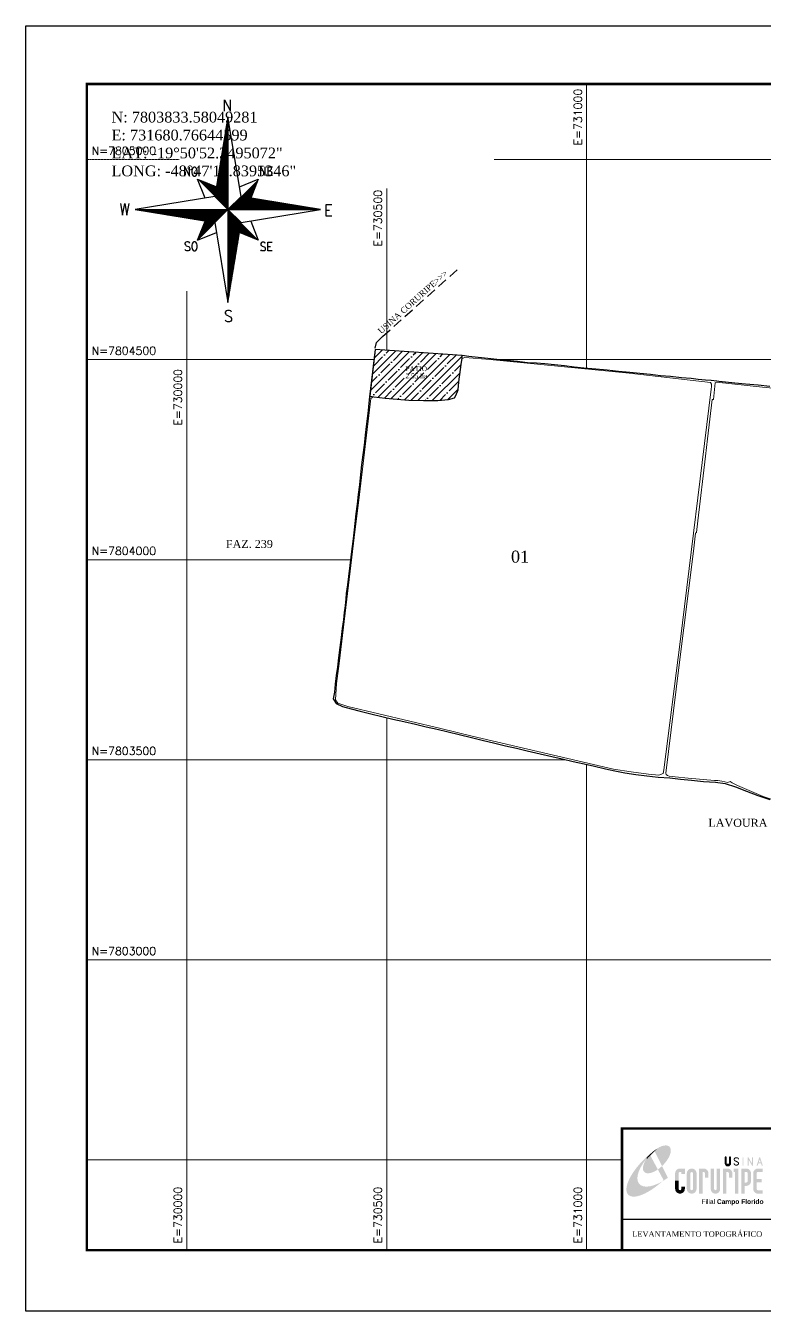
# Model space of a CAD drawing. Extents: x 729598 to 734142, y 7802122 to 7805334.
# Drawn here: x 729598 to 731447, y 7802122 to 7805334 of the extents above; entities that cross this region are included whole.
import ezdxf
from ezdxf.enums import TextEntityAlignment as Align

# ---------------------------------------------------------------- set-up
doc = ezdxf.new("R2010")
doc.units = 0
doc.linetypes.add('DASHED2', pattern=[0.375, 0.25, -0.125])
doc.layers.add('0114000559', color=1, linetype='Continuous', lineweight=25)
doc.layers.add('MALHA', color=8, linetype='Continuous', lineweight=9)
for name, color, linetype in [('0114000559001', 5, 'Continuous'), ('0114000559002', 5, 'Continuous'), ('FOLHA', 5, 'Continuous'), ('MARGEM', 5, 'Continuous'), ('NUMERAÇÕES', 7, 'Continuous'), ('PDF_SETA_NORTE', 3, 'Continuous')]:
    doc.layers.add(name, color=color, linetype=linetype)
doc.layers.add('NUMERAÇÕES DOS TALHÕES', color=7, linetype='Continuous', true_color=0xffffff)
doc.styles.add('AGROCAD', font='romans.shx')
doc.styles.add('AREAS', font='times.ttf')
doc.styles.add('ARIAL', font='arial.ttf')

# ---------------------------------------------------------------- blocks, each defined once
blk = doc.blocks.new('g')
at = {"layer": 'PDF_SETA_NORTE', "color": 7, "lineweight": 30}
for points in [[(1198.1, 4844.4), (1198.1, 4888.9), (1221.4, 4844.4), (1221.4, 4888.9)], [(1044.6, 4592.5), (1044.6, 4626.4), (1062.6, 4592.5), (1062.6, 4626.4)], [(1338.9, 4594.6), (1338.9, 4628.5), (1356.8, 4594.6), (1356.8, 4628.5)], [(1384.4, 4594.6), (1367.4, 4594.6), (1367.4, 4628.5), (1384.4, 4628.5)], [(1367.4, 4612.6), (1378, 4612.6)], [(793.8, 4485.6), (802.2, 4441.1), (810.7, 4485.6), (819.2, 4441.1), (827.6, 4485.6)], [(1615.1, 4436.9), (1592.9, 4436.9), (1592.9, 4481.4), (1615.1, 4481.4)], [(1592.9, 4460.2), (1606.6, 4460.2)], [(1063.7, 4332.1), (1060.5, 4335.3), (1057.3, 4336.4), (1052, 4336.4), (1047.8, 4335.3), (1044.6, 4332.1), (1044.6, 4329), (1046.7, 4324.7), (1047.8, 4323.7), (1049.9, 4321.5), (1058.4, 4318.4), (1060.5, 4317.3), (1062.6, 4315.2), (1063.7, 4312), (1063.7, 4306.7), (1060.5, 4303.6), (1057.3, 4302.5), (1052, 4302.5), (1047.8, 4303.6), (1044.6, 4306.7)], [(1356.8, 4330), (1354.7, 4334.2), (1350.5, 4335.3), (1345.2, 4335.3), (1342, 4334.2), (1338.9, 4330), (1338.9, 4326.8), (1339.9, 4323.7), (1342, 4322.6), (1344.1, 4320.5), (1352.6, 4317.3), (1354.7, 4316.3), (1355.8, 4314.1), (1356.8, 4311), (1356.8, 4305.7), (1354.7, 4302.5), (1350.5, 4301.4), (1345.2, 4301.4), (1342, 4302.5), (1338.9, 4305.7)], [(1383.3, 4301.4), (1366.4, 4301.4), (1366.4, 4335.3), (1383.3, 4335.3)], [(1366.4, 4319.4), (1377, 4319.4)], [(1225.6, 4064.3), (1222.4, 4068.6), (1217.1, 4070.7), (1209.7, 4070.7), (1204.4, 4068.6), (1201.3, 4064.3), (1201.3, 4060.1), (1203.4, 4055.9), (1204.4, 4053.8), (1208.7, 4051.6), (1218.2, 4047.4), (1222.4, 4045.3), (1223.5, 4043.2), (1225.6, 4038.9), (1225.6, 4032.6), (1222.4, 4028.4), (1217.1, 4026.2), (1209.7, 4026.2), (1204.4, 4028.4), (1201.3, 4032.6)]]:
    blk.add_lwpolyline(points, dxfattribs=at)
at = {"layer": 'PDF_SETA_NORTE', "lineweight": 25}
blk.add_lwpolyline([(1262.6, 4411.5), (1571.7, 4462.3), (1262.6, 4513.1), (1211.8, 4822.2), (1161, 4513.1), (850.9, 4462.3), (1161, 4411.5), (1211.8, 4101.4)], close=True, dxfattribs=at)
for points in [[(1205.5, 4786.2), (1211.8, 4792.5)], [(1206.6, 4790.4), (1211.8, 4795.7)], [(1207.6, 4797.8), (1211.8, 4802.1)], [(1207.6, 4794.7), (1211.8, 4798.9)], [(1208.7, 4805.2), (1211.8, 4808.4)], [(1208.7, 4802.1), (1211.8, 4805.2)], [(1209.7, 4809.5), (1211.8, 4811.6)], [(1210.8, 4816.9), (1211.8, 4817.9)], [(1210.8, 4813.7), (1211.8, 4814.8)], [(1211.8, 4822.2), (1211.8, 4462.3), (1211.8, 4101.4)], [(1211.8, 4821.1), (1211.8, 4821.1)], [(1196, 4729), (1211.8, 4744.9)], [(1197, 4733.3), (1211.8, 4748.1)], [(1198.1, 4740.7), (1211.8, 4754.4)], [(1198.1, 4737.5), (1211.8, 4751.3)], [(1199.1, 4748.1), (1211.8, 4760.8)], [(1199.1, 4744.9), (1211.8, 4757.6)], [(1200.2, 4752.3), (1211.8, 4764)], [(1201.3, 4759.7), (1211.8, 4770.3)], [(1201.3, 4756.6), (1211.8, 4767.1)], [(1202.3, 4767.1), (1211.8, 4776.7)], [(1202.3, 4764), (1211.8, 4773.5)], [(1203.4, 4771.4), (1211.8, 4779.8)], [(1204.4, 4778.8), (1211.8, 4786.2)], [(1204.4, 4775.6), (1211.8, 4783)], [(1205.5, 4783), (1211.8, 4789.4)], [(1186.4, 4668.7), (1211.8, 4694.1)], [(1187.5, 4676.1), (1211.8, 4700.5)], [(1187.5, 4671.9), (1211.8, 4697.3)], [(1188.6, 4683.5), (1211.8, 4706.8)], [(1188.6, 4680.4), (1211.8, 4703.6)], [(1189.6, 4687.8), (1211.8, 4710)], [(1190.7, 4695.2), (1211.8, 4716.3)], [(1190.7, 4690.9), (1211.8, 4713.2)], [(1191.7, 4702.6), (1211.8, 4722.7)], [(1191.7, 4699.4), (1211.8, 4719.5)], [(1192.8, 4706.8), (1211.8, 4725.9)], [(1193.9, 4714.2), (1211.8, 4732.2)], [(1193.9, 4710), (1211.8, 4729)], [(1194.9, 4721.6), (1211.8, 4738.6)], [(1194.9, 4718.5), (1211.8, 4735.4)], [(1196, 4725.9), (1211.8, 4741.7)], [(1176.9, 4611.6), (1211.8, 4646.5)], [(1176.9, 4607.3), (1211.8, 4643.3)], [(1178, 4619), (1211.8, 4652.8)], [(1178, 4614.7), (1211.8, 4649.7)], [(1179, 4626.4), (1211.8, 4659.2)], [(1179, 4623.2), (1211.8, 4656)], [(1180.1, 4630.6), (1211.8, 4662.4)], [(1181.2, 4638), (1211.8, 4668.7)], [(1181.2, 4633.8), (1211.8, 4665.5)], [(1182.2, 4645.4), (1211.8, 4675.1)], [(1182.2, 4642.2), (1211.8, 4671.9)], [(1183.3, 4649.7), (1211.8, 4678.2)], [(1184.3, 4657.1), (1211.8, 4684.6)], [(1184.3, 4652.8), (1211.8, 4681.4)], [(1185.4, 4664.5), (1211.8, 4690.9)], [(1185.4, 4661.3), (1211.8, 4687.8)], [(1165.3, 4551.2), (1167.4, 4550.2), (1211.8, 4594.6)], [(1167.4, 4554.4), (1211.8, 4597.8)], [(1168.4, 4561.8), (1211.8, 4604.1)], [(1168.4, 4557.6), (1211.8, 4601)], [(1169.5, 4565), (1211.8, 4607.3)], [(1170.6, 4573.5), (1211.8, 4613.7)], [(1170.6, 4569.2), (1211.8, 4610.5)], [(1171.6, 4580.9), (1211.8, 4620)], [(1171.6, 4576.6), (1211.8, 4616.8)], [(1172.7, 4584), (1211.8, 4624.3)], [(1173.7, 4592.5), (1211.8, 4630.6)], [(1173.7, 4588.3), (1211.8, 4627.4)], [(1174.8, 4599.9), (1211.8, 4637)], [(1174.8, 4595.7), (1211.8, 4633.8)], [(1175.9, 4604.1), (1211.8, 4640.1)], [(1122.9, 4506.8), (1093.3, 4579.8), (1167.4, 4550.2)], [(1098.6, 4577.7), (1161, 4515.2)], [(1103.9, 4575.6), (1162.1, 4518.4)], [(1109.2, 4573.5), (1162.1, 4520.5)], [(1114.5, 4572.4), (1162.1, 4523.7), (1211.8, 4572.4)], [(1119.8, 4570.3), (1163.2, 4525.8)], [(1124, 4568.2), (1163.2, 4529)], [(1129.3, 4566), (1164.2, 4531.1), (1211.8, 4578.7)], [(1134.6, 4563.9), (1164.2, 4534.3)], [(1139.9, 4561.8), (1164.2, 4536.4)], [(1145.2, 4559.7), (1165.3, 4539.6)], [(1150.5, 4557.6), (1165.3, 4541.7)], [(1155.7, 4555.5), (1166.3, 4544.9)], [(1160, 4553.3), (1166.3, 4547)], [(1161, 4516.3), (1211.8, 4566)], [(1161, 4411.5), (1211.8, 4462.3), (1161, 4513.1), (1211.8, 4562.9)], [(1162.1, 4519.5), (1211.8, 4569.2)], [(1163.2, 4526.9), (1211.8, 4575.6)], [(1163.2, 4511), (1211.8, 4559.7)], [(1164.2, 4535.3), (1211.8, 4581.9)], [(1164.2, 4509.9), (1211.8, 4556.5)], [(1165.3, 4542.8), (1211.8, 4588.3)], [(1165.3, 4538.5), (1211.8, 4585.1)], [(1166.3, 4545.9), (1211.8, 4591.4)], [(1166.3, 4507.8), (1211.8, 4553.3)], [(1167.4, 4506.8), (1211.8, 4550.2)], [(1169.5, 4504.7), (1211.8, 4547)], [(1170.6, 4502.5), (1211.8, 4543.8)], [(1256.3, 4550.2), (1329.3, 4579.8), (1300.8, 4506.8)], [(1328.3, 4575.6), (1264.8, 4512.1)], [(1326.2, 4570.3), (1267.9, 4512.1)], [(1324, 4565), (1270.1, 4512.1)], [(1321.9, 4559.7), (1273.2, 4511)], [(1319.8, 4554.4), (1275.4, 4511)], [(1317.7, 4549.1), (1278.5, 4509.9)], [(1315.6, 4543.8), (1280.6, 4509.9)], [(1172.7, 4501.5), (1211.8, 4540.6)], [(1173.7, 4499.4), (1211.8, 4537.5)], [(1175.9, 4498.3), (1211.8, 4534.3)], [(1176.9, 4496.2), (1211.8, 4531.1)], [(1179, 4495.1), (1211.8, 4527.9)], [(1180.1, 4493), (1211.8, 4524.8)], [(1182.2, 4492), (1211.8, 4521.6)], [(1183.3, 4489.8), (1211.8, 4518.4)], [(1185.4, 4488.8), (1211.8, 4515.2)], [(1186.4, 4486.7), (1211.8, 4512.1)], [(1188.6, 4485.6), (1211.8, 4508.9)], [(1189.6, 4483.5), (1211.8, 4505.7)], [(1191.7, 4482.4), (1211.8, 4502.5)], [(1192.8, 4480.3), (1211.8, 4499.4)], [(1194.9, 4479.3), (1211.8, 4496.2)], [(1196, 4477.1), (1211.8, 4493)], [(1262.6, 4513.1), (1211.8, 4462.3), (1262.6, 4411.5)], [(1212.9, 4462.3), (1263.7, 4513.1)], [(1216.1, 4462.3), (1265.8, 4512.1)], [(1219.3, 4462.3), (1269, 4512.1)], [(1222.4, 4462.3), (1271.1, 4511)], [(1225.6, 4462.3), (1274.3, 4511)], [(1228.8, 4462.3), (1277.5, 4511)], [(1232, 4462.3), (1279.6, 4509.9)], [(1235.1, 4462.3), (1282.8, 4509.9)], [(1238.3, 4462.3), (1284.9, 4508.9)], [(1241.5, 4462.3), (1288.1, 4508.9)], [(1244.7, 4462.3), (1291.2, 4508.9)], [(1247.8, 4462.3), (1293.3, 4507.8)], [(1251, 4462.3), (1296.5, 4507.8)], [(1254.2, 4462.3), (1298.6, 4506.8)], [(1257.4, 4462.3), (1301.8, 4506.8)], [(1260.5, 4462.3), (1303.9, 4505.7)], [(1263.7, 4462.3), (1307.1, 4505.7)], [(1266.9, 4462.3), (1310.3, 4505.7)], [(1270.1, 4462.3), (1312.4, 4504.7)], [(1273.2, 4462.3), (1315.6, 4504.7)], [(1276.4, 4462.3), (1317.7, 4503.6)], [(1279.6, 4462.3), (1320.9, 4503.6)], [(1282.8, 4462.3), (1324, 4502.5)], [(1313.5, 4539.6), (1283.8, 4509.9)], [(1311.3, 4534.3), (1285.9, 4508.9)], [(1285.9, 4462.3), (1326.2, 4502.5)], [(1309.2, 4529), (1289.1, 4508.9)], [(1289.1, 4462.3), (1329.3, 4502.5)], [(1307.1, 4523.7), (1291.2, 4507.8)], [(1292.3, 4462.3), (1331.4, 4501.5)], [(1305, 4518.4), (1294.4, 4507.8)], [(1295.5, 4462.3), (1334.6, 4501.5)], [(1302.9, 4513.1), (1297.6, 4507.8)], [(1298.6, 4462.3), (1336.7, 4500.4)], [(1300.8, 4507.8), (1299.7, 4506.8)], [(1301.8, 4462.3), (1339.9, 4500.4)], [(1305, 4462.3), (1343.1, 4499.4)], [(1308.2, 4462.3), (1345.2, 4499.4)], [(1311.3, 4462.3), (1348.4, 4499.4)], [(1314.5, 4462.3), (1350.5, 4498.3)], [(1317.7, 4462.3), (1353.7, 4498.3)], [(1320.9, 4462.3), (1356.8, 4497.2)], [(1324, 4462.3), (1359, 4497.2)], [(1327.2, 4462.3), (1362.1, 4496.2)], [(1330.4, 4462.3), (1364.3, 4496.2)], [(1333.6, 4462.3), (1367.4, 4496.2)], [(1336.7, 4462.3), (1369.6, 4495.1)], [(1339.9, 4462.3), (1372.7, 4495.1)], [(1343.1, 4462.3), (1375.9, 4494.1)], [(1346.3, 4462.3), (1378, 4494.1)], [(1349.4, 4462.3), (1381.2, 4493)], [(1352.6, 4462.3), (1383.3, 4493)], [(1355.8, 4462.3), (1386.5, 4493)], [(850.9, 4462.3), (1571.7, 4462.3)], [(852, 4462.3), (853, 4462.3)], [(855.2, 4461.3), (856.2, 4462.3)], [(858.3, 4461.3), (859.4, 4462.3)], [(860.4, 4460.2), (862.6, 4462.3)], [(863.6, 4460.2), (865.7, 4462.3)], [(865.7, 4459.1), (868.9, 4462.3)], [(868.9, 4459.1), (872.1, 4462.3)], [(872.1, 4459.1), (875.3, 4462.3)], [(874.2, 4458.1), (878.4, 4462.3)], [(877.4, 4458.1), (881.6, 4462.3)], [(879.5, 4457), (884.8, 4462.3)], [(882.7, 4457), (888, 4462.3)], [(884.8, 4456), (891.1, 4462.3)], [(888, 4456), (894.3, 4462.3)], [(891.1, 4456), (897.5, 4462.3)], [(893.3, 4454.9), (900.7, 4462.3)], [(896.4, 4454.9), (903.8, 4462.3)], [(898.6, 4453.8), (907, 4462.3)], [(901.7, 4453.8), (910.2, 4462.3)], [(904.9, 4452.8), (913.4, 4462.3)], [(907, 4452.8), (916.5, 4462.3)], [(910.2, 4452.8), (919.7, 4462.3)], [(912.3, 4451.7), (922.9, 4462.3)], [(915.5, 4451.7), (926.1, 4462.3)], [(917.6, 4450.7), (929.2, 4462.3)], [(920.8, 4450.7), (932.4, 4462.3)], [(924, 4449.6), (935.6, 4462.3)], [(926.1, 4449.6), (938.8, 4462.3)], [(929.2, 4449.6), (941.9, 4462.3)], [(931.4, 4448.6), (945.1, 4462.3)], [(934.5, 4448.6), (948.3, 4462.3)], [(937.7, 4447.5), (951.5, 4462.3)], [(939.8, 4447.5), (954.6, 4462.3)], [(943, 4447.5), (957.8, 4462.3)], [(945.1, 4446.4), (961, 4462.3)], [(948.3, 4446.4), (964.2, 4462.3)], [(950.4, 4445.4), (967.3, 4462.3)], [(953.6, 4445.4), (970.5, 4462.3)], [(956.8, 4444.3), (973.7, 4462.3)], [(958.9, 4444.3), (976.9, 4462.3)], [(962.1, 4444.3), (980.1, 4462.3)], [(964.2, 4443.3), (983.2, 4462.3)], [(967.3, 4443.3), (986.4, 4462.3)], [(970.5, 4442.2), (989.6, 4462.3)], [(972.6, 4442.2), (992.8, 4462.3)], [(975.8, 4441.1), (995.9, 4462.3)], [(977.9, 4441.1), (999.1, 4462.3)], [(981.1, 4441.1), (1002.3, 4462.3)], [(983.2, 4440.1), (1005.5, 4462.3)], [(986.4, 4440.1), (1008.6, 4462.3)], [(989.6, 4439), (1011.8, 4462.3)], [(991.7, 4439), (1015, 4462.3)], [(994.9, 4438), (1018.2, 4462.3)], [(997, 4438), (1021.3, 4462.3)], [(1000.2, 4438), (1024.5, 4462.3)], [(1003.3, 4436.9), (1027.7, 4462.3)], [(1005.5, 4436.9), (1030.9, 4462.3)], [(1008.6, 4435.9), (1034, 4462.3)], [(1010.7, 4435.9), (1037.2, 4462.3)], [(1013.9, 4434.8), (1040.4, 4462.3)], [(1016, 4434.8), (1043.6, 4462.3)], [(1019.2, 4434.8), (1046.7, 4462.3)], [(1022.4, 4433.7), (1049.9, 4462.3)], [(1024.5, 4433.7), (1053.1, 4462.3)], [(1027.7, 4432.7), (1056.3, 4462.3)], [(1029.8, 4432.7), (1059.4, 4462.3)], [(1033, 4431.6), (1062.6, 4462.3)], [(1036.1, 4431.6), (1065.8, 4462.3)], [(1038.3, 4431.6), (1069, 4462.3)], [(1041.4, 4430.6), (1072.1, 4462.3)], [(1043.6, 4430.6), (1075.3, 4462.3)], [(1046.7, 4429.5), (1078.5, 4462.3)], [(1048.8, 4429.5), (1081.7, 4462.3)], [(1052, 4428.4), (1084.8, 4462.3)], [(1055.2, 4428.4), (1088, 4462.3)], [(1057.3, 4428.4), (1091.2, 4462.3)], [(1060.5, 4427.4), (1094.4, 4462.3)], [(1062.6, 4427.4), (1097.5, 4462.3)], [(1065.8, 4426.3), (1100.7, 4462.3)], [(1069, 4426.3), (1103.9, 4462.3)], [(1071.1, 4426.3), (1107.1, 4462.3)], [(1074.2, 4425.3), (1110.2, 4462.3)], [(1076.4, 4425.3), (1113.4, 4462.3)], [(1079.5, 4424.2), (1116.6, 4462.3)], [(1081.7, 4424.2), (1119.8, 4462.3)], [(1084.8, 4423.2), (1122.9, 4462.3)], [(1088, 4423.2), (1126.1, 4462.3)], [(1090.1, 4423.2), (1129.3, 4462.3)], [(1093.3, 4422.1), (1132.5, 4462.3)], [(1211.8, 4462.3), (1093.3, 4343.8), (1122.9, 4416.8), (1168.4, 4462.3)], [(1095.4, 4422.1), (1135.6, 4462.3)], [(1097.5, 4354.4), (1155.7, 4411.5), (1206.6, 4462.3)], [(1098.6, 4421), (1138.8, 4462.3)], [(1101.8, 4421), (1142, 4462.3)], [(1101.8, 4363.9), (1150.5, 4412.6), (1200.2, 4462.3)], [(1103.9, 4420), (1145.2, 4462.3)], [(1103.9, 4369.2), (1147.3, 4413.6), (1197, 4462.3)], [(1106, 4374.5), (1145.2, 4413.6), (1193.9, 4462.3)], [(1107.1, 4420), (1148.3, 4462.3)], [(1108.1, 4379.8), (1142, 4413.6), (1190.7, 4462.3)], [(1109.2, 4420), (1151.5, 4462.3)], [(1110.2, 4385.1), (1139.9, 4414.7), (1187.5, 4462.3)], [(1112.4, 4418.9), (1154.7, 4462.3)], [(1112.4, 4390.3), (1136.7, 4414.7), (1184.3, 4462.3)], [(1114.5, 4418.9), (1157.9, 4462.3)], [(1114.5, 4395.6), (1134.6, 4415.7), (1181.2, 4462.3)], [(1116.6, 4399.9), (1131.4, 4415.7), (1178, 4462.3)], [(1117.6, 4417.9), (1161, 4462.3)], [(1120.8, 4417.9), (1164.2, 4462.3)], [(1120.8, 4410.5), (1126.1, 4416.8), (1171.6, 4462.3)], [(1128.2, 4416.8), (1174.8, 4462.3)], [(1153.6, 4412.6), (1203.4, 4462.3)], [(1158.9, 4411.5), (1209.7, 4462.3)], [(1198.1, 4476.1), (1211.8, 4489.8)], [(1199.1, 4474), (1211.8, 4486.7)], [(1201.3, 4472.9), (1211.8, 4483.5)], [(1202.3, 4470.8), (1211.8, 4480.3)], [(1204.4, 4469.7), (1211.8, 4477.1)], [(1205.5, 4467.6), (1211.8, 4474)], [(1207.6, 4466.5), (1211.8, 4470.8)], [(1208.7, 4464.4), (1211.8, 4467.6)], [(1210.8, 4463.4), (1211.8, 4464.4)], [(1211.8, 4461.3), (1211.8, 4461.3)], [(1211.8, 4458.1), (1214, 4460.2)], [(1211.8, 4454.9), (1215, 4458.1)], [(1211.8, 4451.7), (1217.1, 4457)], [(1211.8, 4448.6), (1218.2, 4454.9)], [(1211.8, 4445.4), (1220.3, 4453.8)], [(1211.8, 4442.2), (1221.4, 4451.7)], [(1211.8, 4439), (1223.5, 4450.7)], [(1211.8, 4435.9), (1224.5, 4448.6)], [(1211.8, 4432.7), (1226.7, 4447.5)], [(1211.8, 4429.5), (1227.7, 4445.4)], [(1211.8, 4426.3), (1229.8, 4444.3)], [(1359, 4462.3), (1389.7, 4492)], [(1362.1, 4462.3), (1391.8, 4492)], [(1365.3, 4462.3), (1395, 4490.9)], [(1368.5, 4462.3), (1397.1, 4490.9)], [(1371.7, 4462.3), (1400.2, 4489.8)], [(1374.8, 4462.3), (1402.4, 4489.8)], [(1378, 4462.3), (1405.5, 4489.8)], [(1381.2, 4462.3), (1408.7, 4488.8)], [(1384.4, 4462.3), (1410.8, 4488.8)], [(1387.5, 4462.3), (1414, 4487.7)], [(1390.7, 4462.3), (1416.1, 4487.7)], [(1393.9, 4462.3), (1419.3, 4487.7)], [(1397.1, 4462.3), (1422.5, 4486.7)], [(1400.2, 4462.3), (1424.6, 4486.7)], [(1403.4, 4462.3), (1427.8, 4485.6)], [(1406.6, 4462.3), (1429.9, 4485.6)], [(1409.8, 4462.3), (1433.1, 4484.5)], [(1412.9, 4462.3), (1435.2, 4484.5)], [(1416.1, 4462.3), (1438.3, 4484.5)], [(1419.3, 4462.3), (1441.5, 4483.5)], [(1422.5, 4462.3), (1443.6, 4483.5)], [(1425.6, 4462.3), (1446.8, 4482.4)], [(1428.8, 4462.3), (1448.9, 4482.4)], [(1432, 4462.3), (1452.1, 4481.4)], [(1435.2, 4462.3), (1455.3, 4481.4)], [(1438.3, 4462.3), (1457.4, 4481.4)], [(1441.5, 4462.3), (1460.6, 4480.3)], [(1444.7, 4462.3), (1462.7, 4480.3)], [(1447.9, 4462.3), (1465.9, 4479.3)], [(1451, 4462.3), (1468, 4479.3)], [(1454.2, 4462.3), (1471.2, 4478.2)], [(1457.4, 4462.3), (1474.3, 4478.2)], [(1460.6, 4462.3), (1476.5, 4478.2)], [(1463.7, 4462.3), (1479.6, 4477.1)], [(1466.9, 4462.3), (1481.7, 4477.1)], [(1470.1, 4462.3), (1484.9, 4476.1)], [(1473.3, 4462.3), (1488.1, 4476.1)], [(1476.5, 4462.3), (1490.2, 4475)], [(1479.6, 4462.3), (1493.4, 4475)], [(1482.8, 4462.3), (1495.5, 4475)], [(1486, 4462.3), (1498.7, 4474)], [(1489.2, 4462.3), (1500.8, 4474)], [(1492.3, 4462.3), (1504, 4472.9)], [(1495.5, 4462.3), (1507.1, 4472.9)], [(1498.7, 4462.3), (1509.3, 4471.8)], [(1501.9, 4462.3), (1512.4, 4471.8)], [(1505, 4462.3), (1514.6, 4471.8)], [(1508.2, 4462.3), (1517.7, 4470.8)], [(1512.4, 4462.3), (1520.9, 4470.8)], [(1515.6, 4462.3), (1523, 4469.7)], [(1518.8, 4462.3), (1526.2, 4469.7)], [(1522, 4462.3), (1528.3, 4468.7)], [(1525.1, 4462.3), (1531.5, 4468.7)], [(1528.3, 4462.3), (1533.6, 4468.7)], [(1531.5, 4462.3), (1536.8, 4467.6)], [(1534.7, 4462.3), (1540, 4467.6)], [(1537.8, 4462.3), (1542.1, 4466.5)], [(1541, 4462.3), (1545.2, 4466.5)], [(1544.2, 4462.3), (1547.4, 4466.5)], [(1547.4, 4462.3), (1550.5, 4465.5)], [(1550.5, 4462.3), (1553.7, 4465.5)], [(1553.7, 4462.3), (1555.8, 4464.4)], [(1556.9, 4462.3), (1559, 4464.4)], [(1560.1, 4462.3), (1561.1, 4463.4)], [(1563.2, 4462.3), (1564.3, 4463.4)], [(1566.4, 4462.3), (1566.4, 4463.4)], [(1569.6, 4462.3), (1569.6, 4462.3)], [(1095.4, 4349.1), (1157.9, 4411.5)], [(1099.7, 4359.6), (1152.6, 4412.6)], [(1118.7, 4405.2), (1129.3, 4415.7)], [(1122.9, 4415.7), (1124, 4416.8)], [(1211.8, 4423.2), (1230.9, 4442.2)], [(1211.8, 4420), (1233, 4441.1)], [(1211.8, 4416.8), (1234.1, 4439)], [(1211.8, 4413.6), (1236.2, 4438)], [(1211.8, 4410.5), (1237.2, 4435.9)], [(1211.8, 4407.3), (1239.4, 4434.8)], [(1211.8, 4404.1), (1240.4, 4432.7)], [(1211.8, 4400.9), (1242.5, 4431.6)], [(1211.8, 4397.8), (1243.6, 4429.5)], [(1211.8, 4394.6), (1245.7, 4428.4)], [(1211.8, 4391.4), (1246.8, 4426.3)], [(1211.8, 4388.2), (1248.9, 4425.3)], [(1211.8, 4385.1), (1249.9, 4423.2)], [(1211.8, 4381.9), (1252.1, 4422.1)], [(1211.8, 4378.7), (1253.1, 4420)], [(1211.8, 4375.5), (1255.2, 4418.9)], [(1211.8, 4372.4), (1256.3, 4416.8)], [(1211.8, 4369.2), (1258.4, 4415.7)], [(1211.8, 4366), (1259.5, 4413.6)], [(1211.8, 4362.8), (1261.6, 4412.6)], [(1211.8, 4359.6), (1262.6, 4410.5)], [(1211.8, 4356.5), (1261.6, 4406.2), (1319.8, 4348)], [(1211.8, 4353.3), (1261.6, 4403), (1314.5, 4350.1)], [(1211.8, 4350.1), (1260.5, 4398.8)], [(1211.8, 4346.9), (1260.5, 4394.6)], [(1300.8, 4416.8), (1329.3, 4343.8), (1256.3, 4373.4)], [(1309.2, 4352.2), (1260.5, 4400.9)], [(1303.9, 4354.4), (1260.5, 4397.8)], [(1299.7, 4356.5), (1260.5, 4395.6)], [(1325.1, 4345.9), (1262.6, 4408.3)], [(1093.3, 4343.8), (1167.4, 4373.4)], [(1211.8, 4343.8), (1259.5, 4391.4)], [(1211.8, 4340.6), (1258.4, 4387.2), (1283.8, 4362.8)], [(1211.8, 4337.4), (1258.4, 4384)], [(1211.8, 4334.2), (1257.4, 4379.8), (1267.9, 4369.2)], [(1211.8, 4331.1), (1257.4, 4375.5)], [(1211.8, 4327.9), (1256.3, 4372.4)], [(1211.8, 4324.7), (1255.2, 4368.1)], [(1211.8, 4321.5), (1255.2, 4364.9)], [(1211.8, 4318.4), (1254.2, 4360.7)], [(1211.8, 4315.2), (1254.2, 4356.5)], [(1211.8, 4312), (1253.1, 4353.3)], [(1211.8, 4308.8), (1252.1, 4349.1)], [(1211.8, 4305.7), (1252.1, 4345.9)], [(1258.4, 4372.4), (1256.3, 4374.5)], [(1262.6, 4370.2), (1257.4, 4376.6)], [(1278.5, 4364.9), (1258.4, 4385.1)], [(1273.2, 4367.1), (1258.4, 4381.9)], [(1294.4, 4358.6), (1259.5, 4392.5)], [(1289.1, 4360.7), (1259.5, 4390.3)], [(1211.8, 4302.5), (1251, 4341.7)], [(1211.8, 4299.3), (1251, 4337.4)], [(1211.8, 4296.1), (1249.9, 4334.2)], [(1211.8, 4293), (1249.9, 4330)], [(1211.8, 4289.8), (1248.9, 4325.8)], [(1211.8, 4286.6), (1247.8, 4322.6)], [(1211.8, 4283.4), (1247.8, 4318.4)], [(1211.8, 4280.3), (1246.8, 4315.2)], [(1211.8, 4277.1), (1246.8, 4311)], [(1211.8, 4272.9), (1245.7, 4306.7)], [(1211.8, 4269.7), (1244.7, 4303.6)], [(1211.8, 4266.5), (1244.7, 4299.3)], [(1211.8, 4263.3), (1243.6, 4296.1)], [(1211.8, 4260.2), (1243.6, 4291.9)], [(1211.8, 4257), (1242.5, 4287.7)], [(1211.8, 4253.8), (1241.5, 4284.5)], [(1211.8, 4250.6), (1241.5, 4280.3)], [(1211.8, 4247.5), (1240.4, 4277.1)], [(1211.8, 4244.3), (1240.4, 4272.9)], [(1211.8, 4241.1), (1239.4, 4268.6)], [(1211.8, 4237.9), (1238.3, 4265.4)], [(1211.8, 4234.8), (1238.3, 4261.2)], [(1211.8, 4231.6), (1237.2, 4258)], [(1211.8, 4228.4), (1237.2, 4253.8)], [(1211.8, 4225.2), (1236.2, 4249.6)], [(1211.8, 4222.1), (1235.1, 4246.4)], [(1211.8, 4218.9), (1235.1, 4242.2)], [(1211.8, 4215.7), (1234.1, 4239)], [(1211.8, 4212.5), (1234.1, 4234.8)], [(1211.8, 4209.4), (1233, 4230.5)], [(1211.8, 4206.2), (1232, 4227.3)], [(1211.8, 4203), (1232, 4223.1)], [(1211.8, 4199.8), (1230.9, 4219.9)], [(1211.8, 4196.7), (1230.9, 4215.7)], [(1211.8, 4193.5), (1229.8, 4211.5)], [(1211.8, 4190.3), (1229.8, 4208.3)], [(1211.8, 4187.1), (1228.8, 4204.1)], [(1211.8, 4184), (1227.7, 4200.9)], [(1211.8, 4180.8), (1227.7, 4196.7)], [(1211.8, 4177.6), (1226.7, 4192.4)], [(1211.8, 4174.4), (1226.7, 4189.2)], [(1211.8, 4171.2), (1225.6, 4185)], [(1211.8, 4168.1), (1224.5, 4181.8)], [(1211.8, 4164.9), (1224.5, 4177.6)], [(1211.8, 4161.7), (1223.5, 4173.4)], [(1211.8, 4158.5), (1223.5, 4170.2)], [(1211.8, 4155.4), (1222.4, 4166)], [(1211.8, 4152.2), (1221.4, 4162.8)], [(1211.8, 4149), (1221.4, 4158.5)], [(1211.8, 4145.8), (1220.3, 4154.3)], [(1211.8, 4142.7), (1220.3, 4151.1)], [(1211.8, 4139.5), (1219.3, 4146.9)], [(1211.8, 4136.3), (1218.2, 4143.7)], [(1211.8, 4133.1), (1218.2, 4139.5)], [(1211.8, 4130), (1217.1, 4135.3)], [(1211.8, 4126.8), (1217.1, 4132.1)], [(1211.8, 4123.6), (1216.1, 4127.9)], [(1211.8, 4120.4), (1215, 4124.7)], [(1211.8, 4117.3), (1215, 4120.4)], [(1211.8, 4114.1), (1214, 4116.2)], [(1211.8, 4110.9), (1214, 4113)], [(1211.8, 4107.7), (1212.9, 4108.8)], [(1211.8, 4104.6), (1211.8, 4105.6)]]:
    blk.add_lwpolyline(points, dxfattribs=at)
at = {"layer": 'PDF_SETA_NORTE', "color": 7, "lineweight": 30}
for points in [[(1079.5, 4626.4), (1076.4, 4624.3), (1074.2, 4621.1), (1073.2, 4617.9), (1071.1, 4613.7), (1071.1, 4605.2), (1073.2, 4599.9), (1074.2, 4596.7), (1076.4, 4593.6), (1079.5, 4592.5), (1084.8, 4592.5), (1087, 4593.6), (1090.1, 4596.7), (1091.2, 4599.9), (1092.2, 4605.2), (1092.2, 4613.7), (1091.2, 4617.9), (1090.1, 4621.1), (1087, 4624.3), (1084.8, 4626.4)], [(1079.5, 4336.4), (1076.4, 4335.3), (1074.2, 4332.1), (1072.1, 4329), (1071.1, 4323.7), (1071.1, 4315.2), (1072.1, 4311), (1074.2, 4306.7), (1076.4, 4303.6), (1079.5, 4302.5), (1084.8, 4302.5), (1087, 4303.6), (1090.1, 4306.7), (1091.2, 4311), (1092.2, 4315.2), (1092.2, 4323.7), (1091.2, 4329), (1090.1, 4332.1), (1087, 4335.3), (1084.8, 4336.4)]]:
    blk.add_lwpolyline(points, close=True, dxfattribs=at)
blk = doc.blocks.new('A$C78F83FB3')
at = {"layer": 'MARGEM'}
h = blk.add_hatch(color=20, dxfattribs=at)
edge = h.paths.add_edge_path()
edge.add_ellipse((19.49, 23.77), major_axis=(-6.68, -6.67), ratio=0.469426, start_angle=292.73277, end_angle=601.25787)
edge.add_ellipse((22.83, 22.05), major_axis=(12.64, 11.29), ratio=0.457614, start_angle=79.90686, end_angle=107.91393)
edge = h.paths.add_edge_path()
edge.add_ellipse((18.28, 18.7), major_axis=(13.95, 13.59), ratio=0.386848, start_angle=63.96117, end_angle=264.59932)
edge.add_ellipse((22.83, 22.05), major_axis=(12.64, 11.29), ratio=0.457614, start_angle=107.91393, end_angle=245.11815, ccw=False)
edge.add_ellipse((19.49, 23.77), major_axis=(-6.68, -6.67), ratio=0.469426, start_angle=241.25787, end_angle=292.73277, ccw=False)
for color, points in [(20, [(15.46, 26.12), (14.17, 24.81), (14.06, 24.24), (14.39, 23.97), (14.67, 24.54), (19.47, 29.32), (18.48, 28.66), (17.31, 27.78)]), (7, [(58.42, 24.9), (57.9, 24.9), (57.9, 21.73, -0.414214), (57.15, 20.98), (56.84, 20.98, -0.414214), (56.09, 21.73), (56.09, 24.9), (55.57, 24.9), (55.57, 21.73, 0.414214), (56.84, 20.46), (57.15, 20.46, 0.414214), (58.42, 21.73)]), (7, [(61.7, 24.9), (61.23, 24.9, 0.396318), (60.04, 23.78), (60.04, 23.72, 0.151912), (60.39, 22.97), (60.46, 22.92), (62.18, 22), (62.85, 21.83, 0.12407), (62.51, 22.42), (60.75, 23.36, -0.13192), (60.56, 23.77, -0.385578), (61.23, 24.37), (61.7, 24.37, -0.414214), (62.37, 23.7), (62.89, 23.7, 0.414214)]), (7, [(62.37, 23.7), (62.89, 23.7, 0.414214), (61.7, 24.9), (61.23, 24.9, 0.396318), (60.04, 23.78), (60.04, 23.72, 0.151912), (60.39, 22.97), (60.46, 22.92), (62.18, 22), (62.18, 22, -0.131921), (62.37, 21.59, -0.385578), (61.7, 20.98), (61.23, 20.98, -0.414214), (60.56, 21.65), (60.04, 21.65, 0.414214), (61.23, 20.46), (61.7, 20.46, 0.402546), (62.89, 21.61, 0.165292), (62.51, 22.42), (60.75, 23.36, -0.13192), (60.56, 23.77, -0.385578), (61.23, 24.37), (61.7, 24.37, -0.414214)]), (7, [(30.97, 12.46), (29.13, 12.46), (29.13, 8.21, 1), (34.29, 8.21), (34.29, 9.41), (32.45, 9.41), (32.45, 8.21, -1), (30.97, 8.21)])]:
    blk.add_hatch(color=color, dxfattribs=at).paths.add_polyline_path(points)
h = blk.add_hatch(color=7, dxfattribs=at)
h.paths.add_polyline_path([(65.24, 24.9), (64.72, 24.9), (64.72, 20.46), (65.24, 20.46)])
h.paths.add_polyline_path([(67.38, 20.46), (67.9, 20.46), (67.9, 23.74), (69.74, 20.46), (70.23, 20.46), (70.23, 24.9), (69.71, 24.9), (69.71, 21.58), (67.85, 24.9), (67.38, 24.9)])
h.paths.add_polyline_path([(72.17, 20.46), (72.72, 20.46), (73.14, 21.73), (74.49, 21.73), (74.9, 20.46), (75.45, 20.46), (74, 24.9), (73.62, 24.9)])
h.paths.add_polyline_path([(73.81, 23.8), (74.32, 22.25), (73.31, 22.25)], flags=16)
h = blk.add_hatch(color=7, dxfattribs=at)
h.paths.add_polyline_path([(31.71, 18.93, 0.414214), (29.13, 16.35), (29.13, 12.46), (30.97, 12.46), (30.97, 16.35, -0.414214), (31.71, 17.09), (32.45, 17.09), (32.45, 16.02), (34.29, 16.02), (34.29, 18.93)])
h.paths.add_polyline_path([(44.15, 17.09, -0.414214), (44.89, 16.35), (44.89, 14.1), (46.72, 14.1), (46.72, 16.17, 0.433937), (44.15, 18.93), (41.77, 18.93), (41.77, 12.46), (43.61, 12.46), (43.61, 17.09)])
h.paths.add_polyline_path([(43.61, 12.46), (41.77, 12.46), (41.77, 5.62), (43.61, 5.62)])
h.paths.add_polyline_path([(47.92, 12.46), (49.75, 12.46), (49.75, 18.93), (47.92, 18.93)])
h.paths.add_polyline_path([(52.91, 18.93), (51.08, 18.93), (51.08, 12.46), (52.91, 12.46)])
h.paths.add_polyline_path([(51.08, 8.12, -1), (49.75, 8.12), (49.75, 12.46), (47.92, 12.46), (47.92, 8.12, 1), (52.91, 8.12), (52.91, 12.46), (51.08, 12.46)])
h.paths.add_polyline_path([(54.41, 12.46), (56.25, 12.46), (56.25, 17.09), (56.79, 17.09, -0.414214), (57.53, 16.35), (57.53, 14.1), (59.36, 14.1), (59.36, 16.17, 0.433937), (56.79, 18.93), (54.41, 18.93)])
h.paths.add_polyline_path([(56.25, 12.46), (54.41, 12.46), (54.41, 5.62), (56.25, 5.62)])
h.paths.add_polyline_path([(60.73, 12.46), (62.58, 12.46), (62.58, 18.93), (60.02, 18.93), (60.02, 17.08), (60.73, 17.08)])
h.paths.add_polyline_path([(62.58, 12.46), (60.73, 12.46), (60.73, 5.62), (62.58, 5.62)])
h.paths.add_polyline_path([(64.06, 12.46), (65.82, 12.46), (65.82, 17.17), (66.66, 17.17, -0.450417), (67.48, 16.25), (67.48, 12.46), (69.24, 12.46, 0.002307), (69.24, 12.48, 0.005282), (69.23, 12.54, -0.000938), (69.23, 12.53), (69.23, 16.17, 0.433937), (66.66, 18.93), (64.06, 18.93)])
h.paths.add_polyline_path([(64.06, 5.62), (65.82, 5.62), (65.82, 9.77), (66.66, 9.77, 0.426056), (69.24, 12.46), (67.48, 12.46), (67.48, 12.45, -0.450417), (66.66, 11.53), (65.82, 11.53), (65.82, 12.46), (64.06, 12.46)])
h.paths.add_polyline_path([(70.37, 12.46), (74.87, 12.46), (74.87, 13.44), (72.21, 13.44), (72.21, 16.35, -0.414214), (72.95, 17.09), (75.38, 17.09), (75.38, 18.93), (72.95, 18.93, 0.414214), (70.37, 16.35)])
h.paths.add_polyline_path([(72.21, 11.62), (74.87, 11.62), (74.87, 12.46), (70.37, 12.46), (70.37, 8.21, 0.414214), (72.95, 5.62), (75.38, 5.62), (75.38, 7.47), (72.95, 7.47, -0.414214), (72.21, 8.21)])
h = blk.add_hatch(color=7, dxfattribs=at)
h.paths.add_polyline_path([(35.29, 16.35), (35.29, 8.21, 1), (40.46, 8.21, 0.016978), (40.45, 8.38), (40.45, 16.17, 0.433937), (37.88, 18.93), (37.87, 18.93, 0.41391)])
h.paths.add_polyline_path([(38.62, 16.35), (38.62, 8.21, -1), (37.13, 8.21), (37.13, 16.35, -1)], flags=16)
at = {"layer": 'MARGEM', "color": 7}
blk.add_lwpolyline([(58.42, 24.9), (57.9, 24.9), (57.9, 21.73, -0.414214), (57.15, 20.98), (56.84, 20.98, -0.414214), (56.09, 21.73), (56.09, 24.9), (55.57, 24.9), (55.57, 21.73, 0.414214), (56.84, 20.46), (57.15, 20.46, 0.414214), (58.42, 21.73), (58.42, 24.9)], format="xyb", close=True, dxfattribs=at)
at = {"layer": 'MARGEM', "color": 252, "insert": (43.05, 2.72), "char_height": 2.5, "attachment_point": 1, "style": 'ARIAL'}
blk.add_mtext_dynamic_manual_height_columns('Filial {\\fArial|b1|i0|c0|p34;Campo Florido}', width=33.0271, gutter_width=2.46, heights=[2.95], dxfattribs=at)
blk = doc.blocks.new('d')
at = {"layer": 'MARGEM', "linetype": 'ByBlock', "xscale": 7.64501357423452, "yscale": 7.64501357423452, "zscale": 7.64501357423452}
blk.add_blockref('A$C78F83FB3', (729346.9, 7805661.4), dxfattribs=at)
blk = doc.blocks.new('area_de_talhao')
at = {"layer": 'NUMERAÇÕES', "linetype": 'Continuous', "style": 'AREAS'}
blk.add_attdef('NRO', text='', height=20, dxfattribs=at).set_placement((0, 6.1), align=Align.CENTER)
blk = doc.blocks.new('coordi')
at = {"layer": 'MALHA', "linetype": 'Continuous', "style": 'AGROCAD'}
blk.add_attdef('COORDI', (6, 6), '', height=10, dxfattribs=at)
blk = doc.blocks.new('coordf')
at = {"layer": 'MALHA', "linetype": 'Continuous', "style": 'AGROCAD'}
blk.add_attdef('COORDF', text='', height=10, dxfattribs=at).set_placement((-6, 6), align=Align.RIGHT)

msp = doc.modelspace()

# ---------------------------------------------------------------- hatches: boundary and pattern name
at = {"layer": 'NUMERAÇÕES DOS TALHÕES'}
h = msp.add_hatch(dxfattribs=at)
h.set_pattern_fill('ANSI35', color=32, scale=4)
h.paths.add_polyline_path([(730471.1, 7804524.9), (730457.5, 7804408.6), (730468.3, 7804407.3), (730496, 7804403.3), (730555.5, 7804399), (730592.2, 7804398), (730627.8, 7804397.7), (730654.8, 7804400.6), (730669.2, 7804404.4), (730673.2, 7804410.4), (730678.5, 7804424.5), (730679.2, 7804434.9), (730681.5, 7804451.2), (730686.7, 7804493.6), (730688.8, 7804502.4), (730688.8, 7804510.1), (730688.7, 7804510.1)])
h.paths.add_polyline_path([(730574, 7804467.6), (730574, 7804467.6), (730574, 7804467.6), (730574, 7804467.6)], flags=8)
h.paths.add_polyline_path([(730544.8, 7804449.9), (730603.2, 7804449.9), (730603.2, 7804468.7), (730544.8, 7804468.7)], flags=24)
h.paths.add_polyline_path([(730544.9, 7804468), (730603.2, 7804468), (730603.2, 7804486.4), (730544.9, 7804486.4)], flags=24)

# ---------------------------------------------------------------- linework, layer by layer
at = {"layer": '0114000559', "color": 1, "linetype": 'Continuous'}
msp.add_lwpolyline([(731458.1, 7804433.1), (731428.4, 7804435.8), (731396.7, 7804438.7), (731370.1, 7804441.5), (731347.2, 7804443.3), (731330.7, 7804445.2), (731325.4, 7804446), (731311.3, 7804447.8), (731296.8, 7804448.9), (731278.9, 7804450.7), (731260.9, 7804452.5), (731237.2, 7804454.7), (731210, 7804457.4), (731184.8, 7804459.8), (731159.3, 7804462.7), (731132.9, 7804465.3), (731107.6, 7804467.9), (731079.9, 7804470.6), (731051.5, 7804473.3), (731022.7, 7804476.2), (730993.3, 7804479), (730969, 7804481.3), (730944.6, 7804484.3), (730919.5, 7804487.1), (730895.3, 7804489.3), (730874.2, 7804490.7), (730852.1, 7804491.9), (730826.8, 7804494.9), (730800.4, 7804497.7), (730775.2, 7804500.5), (730752.9, 7804502.7), (730728.4, 7804505.5), (730705, 7804508.1), (730688.7, 7804510.1), (730471.1, 7804524.9), (730457.3, 7804407.3), (730455.6, 7804391.2), (730453.5, 7804372.7), (730451.2, 7804352.9), (730448.9, 7804332.9), (730446.3, 7804310.8), (730443.5, 7804286.2), (730440.3, 7804262.3), (730437.2, 7804237.4), (730434.5, 7804212.7), (730431.8, 7804187.4), (730429.1, 7804163.2), (730426, 7804138.6), (730423.1, 7804114.2), (730420.2, 7804090.6), (730417.8, 7804067.4), (730415.2, 7804045.8), (730412.9, 7804027.4), (730401.9, 7803937.1), (730400.4, 7803926.7), (730399.8, 7803921.7), (730398.9, 7803915.1), (730397.5, 7803902.4), (730395.9, 7803884.9), (730394, 7803867.8), (730391.7, 7803849.5), (730389, 7803827.9), (730386.4, 7803805.4), (730383.3, 7803780.3), (730379.9, 7803755.1), (730376.9, 7803731.7), (730374.1, 7803710.4), (730371.4, 7803688.9), (730369.2, 7803668.8), (730366.6, 7803652.3), (730373.5, 7803640.4), (730389.9, 7803633.2), (730411.5, 7803627.2), (730434, 7803621.4), (730460.7, 7803614.9), (730487.8, 7803608.4), (730515.3, 7803601.8), (730543, 7803595.6), (730571.7, 7803588.8), (730598.8, 7803582.7), (730626, 7803576.2), (730680.9, 7803563.2), (730712, 7803555.4), (730739.1, 7803548.6), (730770, 7803541.6), (730796.7, 7803534.9), (730824.2, 7803528.7), (730851.6, 7803522.4), (730883.5, 7803515), (730913.2, 7803507.8), (730938.5, 7803502), (730966.6, 7803495.7), (730994.1, 7803489.6), (731019.5, 7803483.7), (731047.2, 7803477.3), (731070.8, 7803472.2), (731095.7, 7803467), (731123.3, 7803463.1), (731150.2, 7803459.7), (731179, 7803456.6), (731207.9, 7803454.5), (731234.7, 7803451.9), (731262, 7803449), (731292.3, 7803446.1), (731322, 7803443.7), (731346.4, 7803440.8), (731371.8, 7803432.3), (731399.8, 7803421.7), (731428.3, 7803410.8), (731457.7, 7803400.6)], dxfattribs=at)
at = {"layer": '0114000559001', "lineweight": 20}
msp.add_lwpolyline([(730460.4, 7804402.4), (730463.6, 7804405.2), (730468.3, 7804407.3), (730496, 7804403.3), (730555.5, 7804399), (730592.2, 7804398), (730627.8, 7804397.7), (730654.8, 7804400.6), (730669.2, 7804404.4), (730673.2, 7804410.4), (730678.5, 7804424.5), (730679.2, 7804434.9), (730681.5, 7804451.2), (730686.7, 7804493.6), (730688.8, 7804502.4), (730695.1, 7804505.5), (730757.7, 7804500.4), (731105.9, 7804465.9), (731309.6, 7804443.2), (731312.4, 7804438.9), (731312.3, 7804432.5), (731311.6, 7804426.4), (731233.6, 7803795), (731192.8, 7803475), (731191.1, 7803465.9), (731180.4, 7803461.6), (731154.8, 7803464.2), (731110.9, 7803469.7), (731067.2, 7803476.8), (730713.9, 7803558.8), (730635.6, 7803577.9), (730402.5, 7803632.9), (730377.6, 7803641.6), (730371.9, 7803649.8), (730374.2, 7803690.3), (730381.4, 7803740.4), (730421.2, 7804076.5), (730430.4, 7804148.4)], close=True, dxfattribs=at)
at = {"layer": '0114000559002', "lineweight": 20}
msp.add_lwpolyline([(731840.5, 7803274.1), (731441.2, 7803408.6), (731376.7, 7803435.4), (731363.5, 7803442.4), (731361, 7803444.1), (731358.7, 7803445.7), (731352.8, 7803443.6), (731337.8, 7803446.5), (731328.2, 7803447.9), (731319.2, 7803447.9), (731253.8, 7803453.7), (731221.2, 7803457.7), (731206.4, 7803459.1), (731201.7, 7803460.5), (731199.1, 7803463.1), (731197.9, 7803466.4), (731230.5, 7803730.4), (731267, 7804021), (731271.9, 7804066.3), (731274.5, 7804067.9), (731277.7, 7804097.2), (731296.7, 7804258.7), (731302.1, 7804302), (731313.8, 7804400), (731316.7, 7804400.6), (731321, 7804441.6), (731324.8, 7804443.5), (731439.4, 7804430.9), (731885, 7804389.1)], dxfattribs=at)
at = {"layer": 'FOLHA', "color": 5}
msp.add_lwpolyline([(734141.6, 7802121.7), (729597.5, 7802121.7), (729597.5, 7805334.4), (734141.6, 7805334.4)], close=True, dxfattribs=at)
at = {"layer": 'FOLHA', "color": 5, "const_width": 6.12}
for points in [[(729750.4, 7805188.7), (733995.8, 7805188.7), (733995.8, 7802274.6), (729750.4, 7802274.6)], [(731088.2, 7802578.5), (733995.8, 7802578.5), (733995.8, 7802274.6), (731088.2, 7802274.6)]]:
    msp.add_lwpolyline(points, close=True, dxfattribs=at)
at = {"layer": 'FOLHA', "color": 5}
msp.add_lwpolyline([(731088.2, 7802351.7), (732440.9, 7802351.7)], dxfattribs=at)
at = {"layer": 'MALHA', "linetype": 'DASHED2'}
msp.add_line((729750.4, 7805000), (729981.5, 7805000), dxfattribs=at)
at = {"layer": 'MALHA'}
for points in [[(731000, 7804478.3), (731000, 7805188.7)], [(730768.9, 7805000), (733995.8, 7805000)], [(730500, 7804522.9), (730500, 7804927.6)], [(730000, 7802274.6), (730000, 7804670.8)], [(729750.4, 7804500), (730468.2, 7804500)], [(730779.6, 7804500), (733995.8, 7804500)], [(729750.4, 7804000), (730409.6, 7804000)], [(730500, 7802274.6), (730500, 7803605.4)], [(729750.4, 7803500), (730947.4, 7803500)], [(731000, 7802274.6), (731000, 7803488.2)], [(729750.4, 7803000), (732623.2, 7803000)], [(729750.4, 7802500), (731088.2, 7802500)]]:
    msp.add_lwpolyline(points, dxfattribs=at)
at = {"layer": 'NUMERAÇÕES DOS TALHÕES', "color": 1, "linetype": 'DASHED2', "ltscale": 100}
msp.add_lwpolyline([(730470.9, 7804528.9), (730474.9, 7804543), (730489.9, 7804558), (730676.8, 7804725.1)], dxfattribs=at)
at = {"layer": 'NUMERAÇÕES DOS TALHÕES', "color": 32}
msp.add_lwpolyline([(730686.7, 7804493.6), (730688.8, 7804502.4), (730688.8, 7804510.1), (730688.7, 7804510.1), (730471.1, 7804524.9), (730457.5, 7804408.6), (730468.3, 7804407.3), (730496, 7804403.3), (730555.5, 7804399), (730592.2, 7804398), (730627.8, 7804397.7), (730654.8, 7804400.6), (730669.2, 7804404.4), (730673.2, 7804410.4), (730678.5, 7804424.5), (730679.2, 7804434.9), (730681.5, 7804451.2)], close=True, dxfattribs=at)

# ---------------------------------------------------------------- block references
at = {"xscale": 0.6190331678773494, "yscale": 0.6190331678773494, "zscale": 0.6190331678773494}
msp.add_blockref('d', (279593.4, 2970425.6), dxfattribs=at)
at = {"layer": 'FOLHA', "xscale": 0.6436160920593097, "yscale": 0.6436160920593097, "zscale": 0.6436160920593097}
msp.add_blockref('g', (729323.3, 7802003), dxfattribs=at)
at = {"layer": 'MALHA', "linetype": 'DASHED2', "ltscale": 100}
ref = msp.add_blockref('coordf', (731000, 7805188.7), dxfattribs=dict(at, xscale=2, yscale=2, rotation=90))
ref.add_attrib('COORDF', 'E=731000', dxfattribs={"linetype": 'DASHED2', "ltscale": 100, "height": 20, "rotation": 90, "style": 'AGROCAD'}).set_placement((730988, 7805176.7), align=Align.RIGHT)
ref = msp.add_blockref('coordi', (729750.4, 7805000), dxfattribs=dict(at, xscale=2, yscale=2))
ref.add_attrib('COORDI', 'N=7805000', (729762.4, 7805012), dxfattribs={"linetype": 'DASHED2', "ltscale": 100, "height": 20, "style": 'AGROCAD'})
ref = msp.add_blockref('coordf', (730500, 7804936), dxfattribs=dict(at, xscale=2, yscale=2, rotation=90))
ref.add_attrib('COORDF', 'E=730500', dxfattribs={"linetype": 'DASHED2', "ltscale": 100, "height": 20, "rotation": 90, "style": 'AGROCAD'}).set_placement((730488, 7804924), align=Align.RIGHT)
ref = msp.add_blockref('coordi', (729750.4, 7804500), dxfattribs=dict(at, xscale=2, yscale=2))
ref.add_attrib('COORDI', 'N=7804500', (729762.4, 7804512), dxfattribs={"linetype": 'DASHED2', "ltscale": 100, "height": 20, "style": 'AGROCAD'})
ref = msp.add_blockref('coordf', (730000, 7804488.6), dxfattribs=dict(at, xscale=2, yscale=2, rotation=90))
ref.add_attrib('COORDF', 'E=730000', dxfattribs={"linetype": 'DASHED2', "ltscale": 100, "height": 20, "rotation": 90, "style": 'AGROCAD'}).set_placement((729988, 7804476.6), align=Align.RIGHT)
ref = msp.add_blockref('coordi', (729750.4, 7804000), dxfattribs=dict(at, xscale=2, yscale=2))
ref.add_attrib('COORDI', 'N=7804000', (729762.4, 7804012), dxfattribs={"linetype": 'DASHED2', "ltscale": 100, "height": 20, "style": 'AGROCAD'})
ref = msp.add_blockref('coordi', (729750.4, 7803500), dxfattribs=dict(at, xscale=2, yscale=2))
ref.add_attrib('COORDI', 'N=7803500', (729762.4, 7803512), dxfattribs={"linetype": 'DASHED2', "ltscale": 100, "height": 20, "style": 'AGROCAD'})
ref = msp.add_blockref('coordi', (729750.4, 7803000), dxfattribs=dict(at, xscale=2, yscale=2))
ref.add_attrib('COORDI', 'N=7803000', (729762.4, 7803012), dxfattribs={"linetype": 'DASHED2', "ltscale": 100, "height": 20, "style": 'AGROCAD'})
ref = msp.add_blockref('coordi', (730000, 7802279.3), dxfattribs=dict(at, xscale=2, yscale=2, rotation=90))
ref.add_attrib('COORDI', 'E=730000', (729988, 7802291.3), dxfattribs={"linetype": 'DASHED2', "ltscale": 100, "height": 20, "rotation": 90, "style": 'AGROCAD'})
ref = msp.add_blockref('coordi', (730500, 7802279.3), dxfattribs=dict(at, xscale=2, yscale=2, rotation=90))
ref.add_attrib('COORDI', 'E=730500', (730488, 7802291.3), dxfattribs={"linetype": 'DASHED2', "ltscale": 100, "height": 20, "rotation": 90, "style": 'AGROCAD'})
ref = msp.add_blockref('coordi', (731000, 7802279.3), dxfattribs=dict(at, xscale=2, yscale=2, rotation=90))
ref.add_attrib('COORDI', 'E=731000', (730988, 7802291.3), dxfattribs={"linetype": 'DASHED2', "ltscale": 100, "height": 20, "rotation": 90, "style": 'AGROCAD'})
at = {"layer": 'NUMERAÇÕES DOS TALHÕES'}
ref = msp.add_blockref('area_de_talhao', (730833.5, 7803983.5), dxfattribs=dict(at, xscale=1.5, yscale=1.5, zscale=1.5))
ref.add_attrib('NRO', '01', dxfattribs={"layer": 'NUMERAÇÕES', "height": 30, "style": 'AREAS'}).set_placement((730833.5, 7803992.6), align=Align.CENTER)

# ---------------------------------------------------------------- texts
at = {"style": 'AREAS'}
for s, height, p in [('PATIO', 12, (730574, 7804471.3)), ('2.55 ha', 12, (730574, 7804453.3)), ('77.180065', 0.0006, (730574, 7804467.6))]:
    msp.add_text(s, height=height, dxfattribs=at).set_placement(p, align=Align.CENTER)
at = {"layer": 'FOLHA', "color": 7, "insert": (731114, 7802314.6), "char_height": 13.852, "attachment_point": 4, "style": 'AREAS'}
msp.add_mtext('LEVANTAMENTO TOPOGRÁFICO', dxfattribs=at)
at = {"layer": 'NUMERAÇÕES DOS TALHÕES', "color": 0, "insert": (730283.8, 7804957.6), "char_height": 26.867, "attachment_point": 9, "style": 'AREAS'}
msp.add_mtext('\\pxql;N: 7803833.58049281\\PE: 731680.76644599\\PLAT: -19%%D50\'52.3495072" \\PLONG: -48%%D47\'15.8395346" ', dxfattribs=at)
at = {"layer": 'NUMERAÇÕES DOS TALHÕES', "color": 0, "insert": (730476.4, 7804574.3), "char_height": 15, "attachment_point": 1, "rotation": 41.9463, "style": 'AREAS'}
msp.add_mtext_dynamic_manual_height_columns('USINA CORURIPE>>>', width=285.793, gutter_width=12.5, heights=[0], dxfattribs=at)
at = {"layer": 'NUMERAÇÕES DOS TALHÕES', "color": 0, "char_height": 20, "attachment_point": 1, "style": 'AREAS'}
for s, insert in [('FAZ. 239', (730098, 7804049.3)), ('LAVOURA', (731304.3, 7803352.5))]:
    msp.add_mtext_dynamic_manual_height_columns(s, width=285.793, gutter_width=12.5, heights=[0], dxfattribs=dict(at, insert=insert))

doc.saveas('drawing.dxf')
